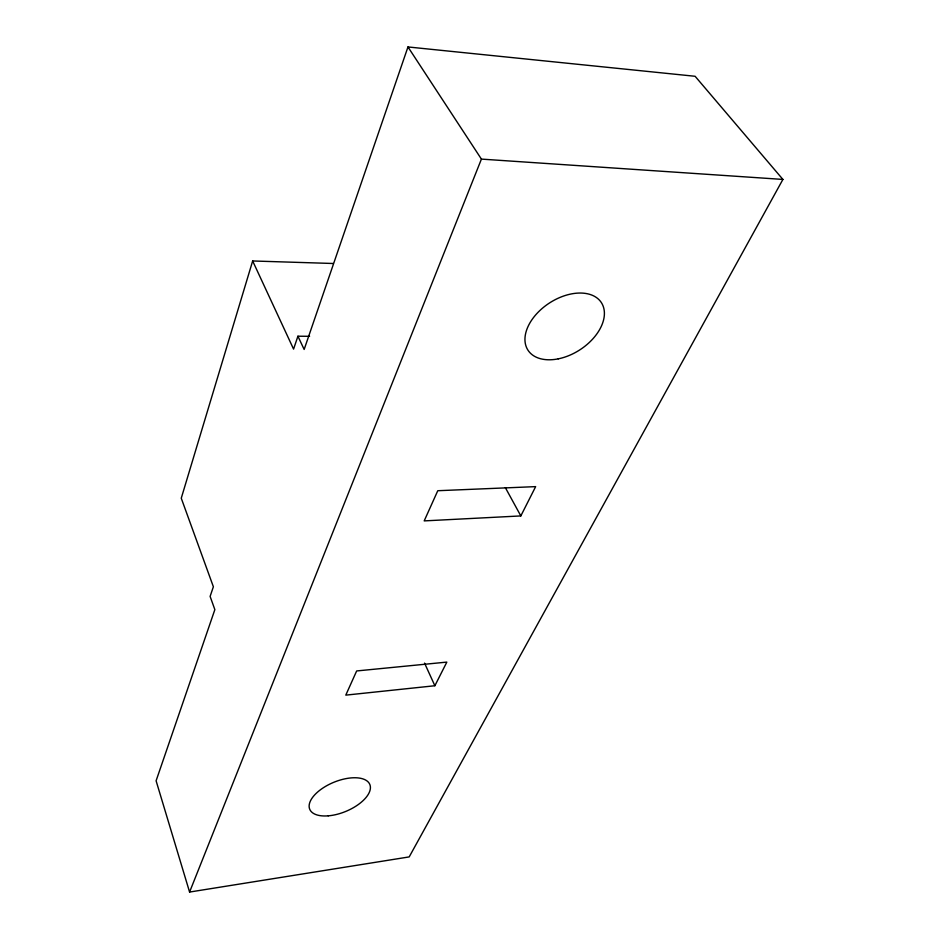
<?xml version="1.0" encoding="UTF-8"?>
<svg xmlns="http://www.w3.org/2000/svg" width="939" height="939" viewBox="0 0 939 939"><rect width="100%" height="100%" fill="white"/><g stroke="black" fill="none" stroke-linecap="round" stroke-linejoin="round"><path stroke-width="1.41" d="M333.216 263.495L252.661 260.972L181.262 498.21L213.376 586.758L210.113 596.418L214.855 609.622L156.097 780.802L189.584 892.05L409.193 856.908L782.903 179.431L695.106 76.282L407.972 46.95L304.154 349.449L297.921 336.209L309.6 336.303M297.921 336.209L293.567 349.097L252.661 260.972M189.584 892.05L481.414 159.102L407.972 46.95M434.874 685.74L446.835 662.101L356.667 670.951L345.787 695.13L434.874 685.74L424.545 663.11M520.828 515.922L535.653 486.625L437.774 490.721L424.193 520.899L520.828 515.922L505.346 487.623M481.414 159.102L782.903 179.431M328.227 815.838A32.513 15.752 -22.4 0 0 370.119 785.333A32.513 15.752 -22.4 0 0 320.927 789.406A32.513 15.752 -22.4 0 0 328.227 815.838M558.247 358.851A43.734 27.924 -32.9 0 0 601.852 303.403A43.734 27.924 -32.9 0 0 533.951 316.983A43.734 27.924 -32.9 0 0 558.247 358.851"/></g></svg>
